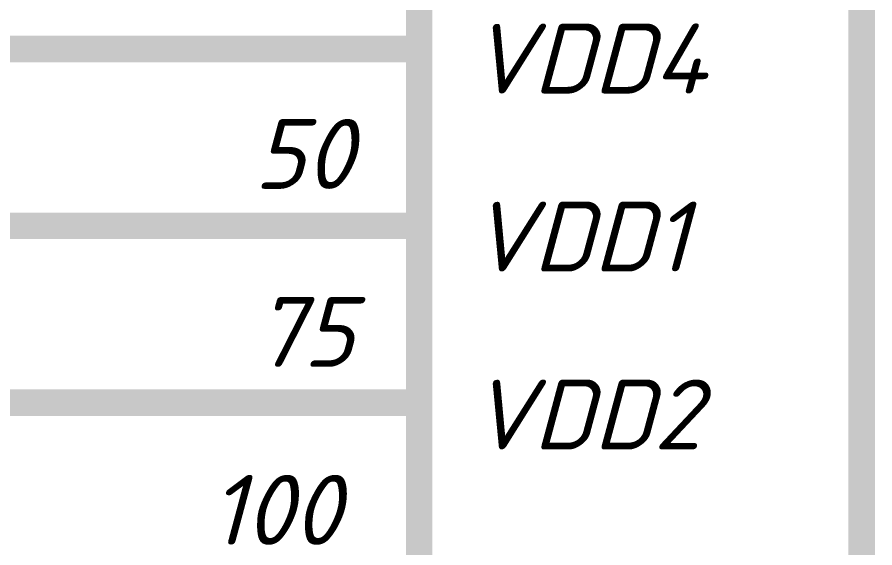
# Model space of a CAD drawing. Header units: inches. Extents: x 0 to 841, y 0 to 594.
# Drawn here: x 343.64 to 367.9, y 275.89 to 290.89 of the extents above; entities that cross this region are included whole.
import ezdxf

# ---------------------------------------------------------------- set-up
doc = ezdxf.new("R2010")
doc.units = ezdxf.units.IN
doc.layers.add('Sheet', color=255, linetype='Continuous')
doc.styles.get("Standard").update_dxf_attribs({"font": 'isocpeui.ttf'})

msp = doc.modelspace()

# ---------------------------------------------------------------- linework, layer by layer
at = {"layer": 'Sheet'}
for points in [[(355.013, 159.999, 0.749, 0.749, 0), (355.013, 449.992, 0.749, 0.749, 0)], [(367.522, 449.992, 0.749, 0.749, 0), (367.522, 159.999, 0.749, 0.749, 0)], [(350.005, 289.993, 0.749, 0.749, 0), (322.517, 289.993, 0.749, 0.749, 0), (322.517, 247.5, 0.749, 0.749, 0), (310.008, 247.5, 0.749, 0.749, 0), (305.011, 247.5, 0.749, 0.749, 0)], [(355.013, 289.993, 0.749, 0.749, 0), (350.005, 289.993, 0.749, 0.749, 0)], [(355.013, 289.993, 0.3, 0.3, 0), (350.005, 289.993, 0.3, 0.3, 0)], [(350.005, 284.996, 0.749, 0.749, 0), (327.513, 284.996, 0.749, 0.749, 0), (327.513, 232.497, 0.749, 0.749, 0), (310.008, 232.497, 0.749, 0.749, 0), (305.011, 232.497, 0.749, 0.749, 0)], [(355.013, 284.996, 0.749, 0.749, 0), (350.005, 284.996, 0.749, 0.749, 0)], [(355.013, 284.996, 0.3, 0.3, 0), (350.005, 284.996, 0.3, 0.3, 0)], [(350.005, 279.998, 0.749, 0.749, 0), (332.51, 279.998, 0.749, 0.749, 0), (332.51, 217.495, 0.749, 0.749, 0), (310.008, 217.495, 0.749, 0.749, 0)], [(355.013, 279.998, 0.749, 0.749, 0), (350.005, 279.998, 0.749, 0.749, 0)], [(355.013, 279.998, 0.3, 0.3, 0), (350.005, 279.998, 0.3, 0.3, 0)]]:
    msp.add_lwpolyline(points, format="xyseb", dxfattribs=at)

# ---------------------------------------------------------------- texts
for s, p in [('VDD4', (356.45, 288.735)), ('50', (350.342, 286.04)), ('VDD1', (356.45, 283.704)), ('75', (350.342, 281.009)), ('VDD2', (356.45, 278.673)), ('100', (349.084, 275.978))]:
    msp.add_text(s, height=1.9764, dxfattribs=at).set_placement(p)

doc.saveas('drawing.dxf')
